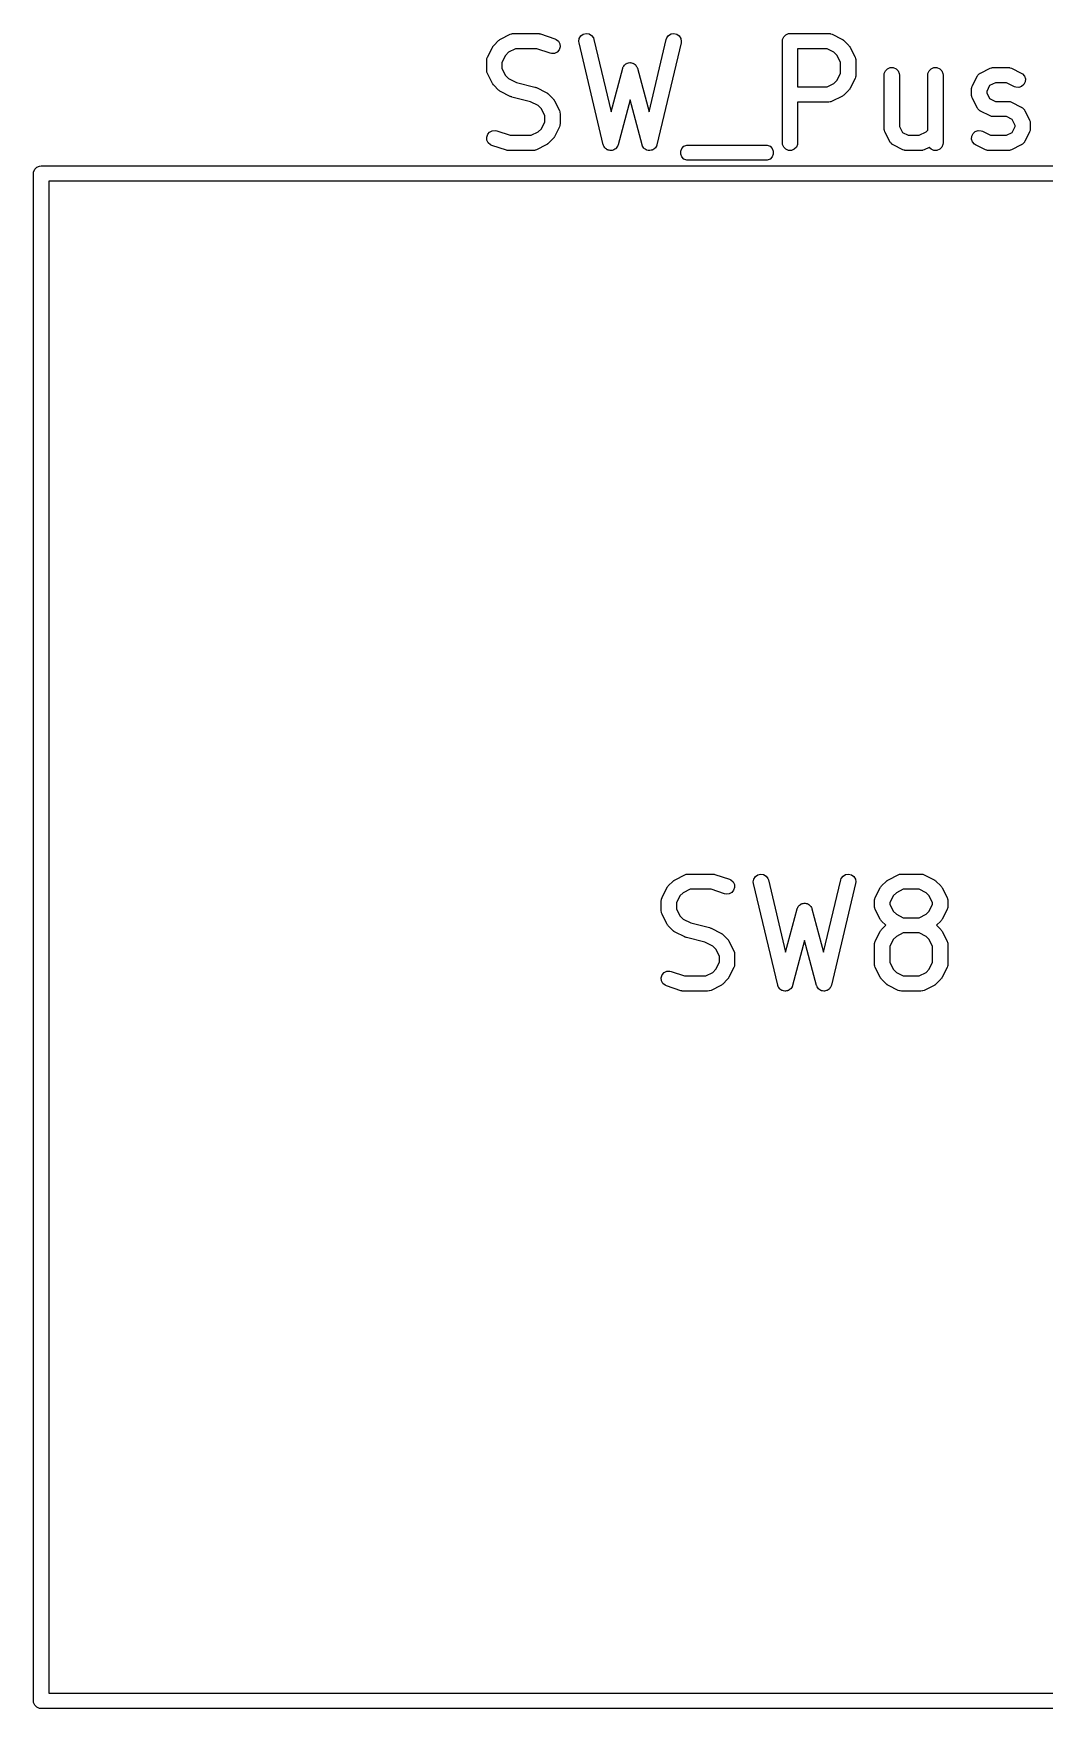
# Model space of a CAD drawing. Header units: millimetres. Extents: x 73 to 176, y -160 to -92.
# Drawn here: x 129.2 to 139.13, y -157.97 to -141.52 of the extents above; entities that cross this region are included whole.
import ezdxf

# ---------------------------------------------------------------- set-up
doc = ezdxf.new("R2010")
doc.units = ezdxf.units.MM
doc.layers.add('F.Fab', color=9, linetype='CONTINUOUS', true_color=0xafafaf)

msp = doc.modelspace()

# ---------------------------------------------------------------- linework, layer by layer
at = {"layer": 'F.Fab', "linetype": 'CONTINUOUS'}
for p, q in [((133.721067, -141.641024), (133.768686, -141.593405)), ((133.768686, -141.593405), (133.774435, -141.588686)), ((133.774435, -141.588686), (133.775735, -141.587188)), ((133.775735, -141.587188), (133.777994, -141.585766)), ((133.777994, -141.585766), (133.780051, -141.584078)), ((133.780051, -141.584078), (133.781878, -141.58332)), ((133.781878, -141.58332), (133.788178, -141.579356)), ((133.788178, -141.579356), (133.883416, -141.531737)), ((133.883416, -141.531737), (133.897147, -141.526482)), ((133.897147, -141.526482), (133.899836, -141.52629)), ((133.899836, -141.52629), (133.902325, -141.52526)), ((133.902325, -141.52526), (133.916957, -141.523819)), ((133.916957, -141.523819), (134.155052, -141.523819)), ((134.155052, -141.523819), (134.162457, -141.524548)), ((134.162457, -141.524548), (134.164432, -141.524408)), ((134.164432, -141.524408), (134.167029, -141.524998)), ((134.167029, -141.524998), (134.169684, -141.52526)), ((134.169684, -141.52526), (134.171515, -141.526018)), ((134.171515, -141.526018), (134.178769, -141.527668)), ((134.178769, -141.527668), (134.321626, -141.575287)), ((134.321626, -141.575287), (134.335051, -141.581281)), ((134.335051, -141.581281), (134.357158, -141.600455)), ((134.357158, -141.600455), (134.370245, -141.626628)), ((134.370245, -141.626628), (134.37232, -141.655818)), ((134.556295, -141.601623), (134.560928, -141.572728)), ((134.558283, -141.616191), (134.556295, -141.601623)), ((134.796378, -142.616191), (134.558283, -141.616191)), ((134.560928, -141.572728), (134.576264, -141.547806)), ((134.576264, -141.547806), (134.599971, -141.530649)), ((134.599971, -141.530649), (134.628439, -141.523871)), ((134.628439, -141.523871), (134.657334, -141.528504)), ((134.657334, -141.528504), (134.682256, -141.54384)), ((134.682256, -141.54384), (134.699413, -141.567547)), ((134.699413, -141.567547), (134.704203, -141.581447)), ((134.704203, -141.581447), (134.873454, -142.292303)), ((135.246173, -142.292303), (135.415426, -141.581448)), ((135.561346, -141.616191), (135.32325, -142.616191)), ((135.415426, -141.581448), (135.420216, -141.567547)), ((135.420216, -141.567547), (135.437373, -141.54384)), ((135.437373, -141.54384), (135.462295, -141.528504)), ((135.462295, -141.528504), (135.49119, -141.523871)), ((135.49119, -141.523871), (135.519658, -141.53065)), ((135.519658, -141.53065), (135.543365, -141.547806)), ((135.543365, -141.547806), (135.558701, -141.572728)), ((135.558701, -141.572728), (135.563334, -141.601623)), ((135.563334, -141.601623), (135.561346, -141.616191)), ((136.556243, -141.598819), (136.557684, -141.584187)), ((136.556243, -142.598819), (136.556243, -141.598819)), ((136.557684, -141.584187), (136.568883, -141.557151)), ((136.568883, -141.557151), (136.589575, -141.536459)), ((136.589575, -141.536459), (136.616611, -141.52526)), ((136.616611, -141.52526), (136.631243, -141.523819)), ((136.631243, -141.523819), (137.012195, -141.523819)), ((137.012195, -141.523819), (137.026827, -141.52526)), ((137.026827, -141.52526), (137.029316, -141.526291)), ((137.029316, -141.526291), (137.032004, -141.526482)), ((137.032004, -141.526482), (137.045736, -141.531737)), ((137.045736, -141.531737), (137.140974, -141.579356)), ((137.140974, -141.579356), (137.147273, -141.58332)), ((137.147273, -141.58332), (137.149101, -141.584078)), ((137.149101, -141.584078), (137.151157, -141.585766)), ((137.151157, -141.585766), (137.153417, -141.587188)), ((137.153417, -141.587188), (137.154716, -141.588686)), ((137.154716, -141.588686), (137.160466, -141.593405)), ((137.160466, -141.593405), (137.208085, -141.641024)), ((133.651481, -141.789295), (133.652922, -141.774663)), ((133.651481, -141.884533), (133.651481, -141.789295)), ((133.652922, -141.774663), (133.653953, -141.772173)), ((133.653953, -141.772173), (133.654144, -141.769486)), ((133.654144, -141.769486), (133.659399, -141.755754)), ((133.659399, -141.755754), (133.707018, -141.660516)), ((133.707018, -141.660516), (133.710982, -141.654216)), ((133.710982, -141.654216), (133.71174, -141.652389)), ((133.71174, -141.652389), (133.713428, -141.650332)), ((133.713428, -141.650332), (133.71485, -141.648073)), ((133.71485, -141.648073), (133.716348, -141.646773)), ((133.716348, -141.646773), (133.721067, -141.641024)), ((133.835739, -141.738484), (133.801481, -141.807)), ((133.866146, -141.708077), (133.835739, -141.738484)), ((133.934662, -141.673819), (133.866146, -141.708077)), ((134.142882, -141.673819), (133.934662, -141.673819)), ((134.274191, -141.717589), (134.142882, -141.673819)), ((134.288528, -141.720849), (134.274191, -141.717589)), ((134.317718, -141.718774), (134.288528, -141.720849)), ((134.343892, -141.705688), (134.317718, -141.718774)), ((134.363066, -141.68358), (134.343892, -141.705688)), ((134.37232, -141.655818), (134.363066, -141.68358)), ((136.99449, -141.673819), (136.706243, -141.673819)), ((136.706243, -141.673819), (136.706243, -142.047628)), ((137.063006, -141.708077), (136.99449, -141.673819)), ((137.093413, -141.738484), (137.063006, -141.708077)), ((137.127671, -141.807), (137.093413, -141.738484)), ((137.208085, -141.641024), (137.212803, -141.646773)), ((137.212803, -141.646773), (137.214302, -141.648073)), ((137.214302, -141.648073), (137.215723, -141.650332)), ((137.215723, -141.650332), (137.217412, -141.652389)), ((137.217412, -141.652389), (137.218169, -141.654216)), ((137.218169, -141.654216), (137.222134, -141.660516)), ((137.222134, -141.660516), (137.269753, -141.755754)), ((137.269753, -141.755754), (137.275008, -141.769485)), ((137.275008, -141.769485), (137.275199, -141.772174)), ((137.275199, -141.772174), (137.27623, -141.774663)), ((137.27623, -141.774663), (137.277671, -141.789295)), ((137.277671, -141.789295), (137.277671, -141.932152)), ((133.652922, -141.899165), (133.651481, -141.884533)), ((133.653953, -141.901654), (133.652922, -141.899165)), ((133.654144, -141.904342), (133.653953, -141.901654)), ((133.659399, -141.918074), (133.654144, -141.904342)), ((133.707018, -142.013312), (133.659399, -141.918074)), ((133.801481, -141.807), (133.801481, -141.866828)), ((133.801481, -141.866828), (133.835739, -141.935344)), ((133.835739, -141.935344), (133.866146, -141.965751)), ((134.873454, -142.292303), (134.987346, -141.865208)), ((134.987346, -141.865208), (134.988631, -141.861779)), ((134.988631, -141.861779), (134.988823, -141.86034)), ((134.988823, -141.86034), (134.989812, -141.85863)), ((134.989812, -141.85863), (134.992509, -141.851441)), ((134.992509, -141.851441), (134.998526, -141.84358)), ((134.998526, -141.84358), (135.003485, -141.835015)), ((135.003485, -141.835015), (135.007342, -141.832062)), ((135.007342, -141.832062), (135.010296, -141.828204)), ((135.010296, -141.828204), (135.018863, -141.823243)), ((135.018863, -141.823243), (135.026723, -141.817228)), ((135.026723, -141.817228), (135.031415, -141.815976)), ((135.031415, -141.815976), (135.035621, -141.813542)), ((135.035621, -141.813542), (135.045438, -141.812237)), ((135.045438, -141.812237), (135.054999, -141.809688)), ((135.054999, -141.809688), (135.059811, -141.810327)), ((135.059811, -141.810327), (135.06463, -141.809687)), ((135.06463, -141.809687), (135.0742, -141.812239)), ((135.0742, -141.812239), (135.084007, -141.813542)), ((135.084007, -141.813542), (135.088208, -141.815974)), ((135.088208, -141.815974), (135.092905, -141.817227)), ((135.092905, -141.817227), (135.100767, -141.823245)), ((135.100767, -141.823245), (135.109332, -141.828204)), ((135.109332, -141.828204), (135.112284, -141.832061)), ((135.112284, -141.832061), (135.116143, -141.835015)), ((135.116143, -141.835015), (135.121104, -141.843583)), ((135.121104, -141.843583), (135.127119, -141.851442)), ((135.127119, -141.851442), (135.129813, -141.858626)), ((135.129813, -141.858626), (135.130805, -141.860339)), ((135.130805, -141.860339), (135.130996, -141.86178)), ((135.130996, -141.86178), (135.132282, -141.865208)), ((135.132282, -141.865208), (135.246173, -142.292303)), ((137.093413, -141.982963), (137.127671, -141.914447)), ((137.127671, -141.914447), (137.127671, -141.807)), ((137.275008, -141.951962), (137.269753, -141.965693)), ((137.275199, -141.949272), (137.275008, -141.951962)), ((137.27623, -141.946784), (137.275199, -141.949272)), ((137.277671, -141.932152), (137.27623, -141.946784)), ((137.556243, -141.932152), (137.557684, -141.91752)), ((137.556243, -142.455961), (137.556243, -141.932152)), ((137.557684, -141.91752), (137.568883, -141.890484)), ((137.568883, -141.890484), (137.589575, -141.869792)), ((137.589575, -141.869792), (137.616611, -141.858593)), ((137.616611, -141.858593), (137.645875, -141.858593)), ((137.645875, -141.858593), (137.672911, -141.869792)), ((137.672911, -141.869792), (137.693603, -141.890484)), ((137.693603, -141.890484), (137.704802, -141.91752)), ((137.704802, -141.91752), (137.706243, -141.932152)), ((137.706243, -141.932152), (137.706243, -142.438256)), ((137.984814, -141.932152), (137.986255, -141.91752)), ((137.984814, -142.472514), (137.984814, -141.932152)), ((137.986255, -141.91752), (137.997454, -141.890484)), ((137.997454, -141.890484), (138.018146, -141.869792)), ((138.018146, -141.869792), (138.045182, -141.858593)), ((138.045182, -141.858593), (138.074446, -141.858593)), ((138.074446, -141.858593), (138.101482, -141.869792)), ((138.101482, -141.869792), (138.122174, -141.890484)), ((138.122174, -141.890484), (138.133373, -141.91752)), ((138.133373, -141.91752), (138.134814, -141.932152)), ((138.134814, -141.932152), (138.134814, -142.598819)), ((138.421304, -142.041468), (138.468923, -141.94623)), ((138.468923, -141.94623), (138.470463, -141.943782)), ((138.470463, -141.943782), (138.470848, -141.942629)), ((138.470848, -141.942629), (138.472093, -141.941192)), ((138.472093, -141.941192), (138.476755, -141.933787)), ((138.476755, -141.933787), (138.483859, -141.927625)), ((138.483859, -141.927625), (138.490021, -141.920521)), ((138.490021, -141.920521), (138.497426, -141.915859)), ((138.497426, -141.915859), (138.498863, -141.914614)), ((138.498863, -141.914614), (138.500016, -141.914229)), ((138.500016, -141.914229), (138.502464, -141.912689)), ((138.502464, -141.912689), (138.597702, -141.86507)), ((138.597702, -141.86507), (138.611433, -141.859815)), ((138.611433, -141.859815), (138.614122, -141.859623)), ((138.614122, -141.859623), (138.616611, -141.858593)), ((138.616611, -141.858593), (138.631243, -141.857152)), ((138.631243, -141.857152), (138.7741, -141.857152)), ((138.7741, -141.857152), (138.788732, -141.858593)), ((138.788732, -141.858593), (138.791221, -141.859624)), ((138.791221, -141.859624), (138.793909, -141.859815)), ((138.793909, -141.859815), (138.807641, -141.86507)), ((138.807641, -141.86507), (138.902879, -141.912689)), ((138.902879, -141.912689), (138.915322, -141.920521)), ((138.915322, -141.920521), (138.934495, -141.942629)), ((138.934495, -141.942629), (138.943749, -141.97039)), ((133.710982, -142.019611), (133.707018, -142.013312)), ((133.71174, -142.021439), (133.710982, -142.019611)), ((133.713428, -142.023495), (133.71174, -142.021439)), ((133.71485, -142.025755), (133.713428, -142.023495)), ((133.716348, -142.027054), (133.71485, -142.025755)), ((133.721067, -142.032804), (133.716348, -142.027054)), ((133.768686, -142.080423), (133.721067, -142.032804)), ((133.774435, -142.085141), (133.768686, -142.080423)), ((133.775735, -142.08664), (133.774435, -142.085141)), ((133.777994, -142.088061), (133.775735, -142.08664)), ((133.780051, -142.08975), (133.777994, -142.088061)), ((133.781878, -142.090507), (133.780051, -142.08975)), ((133.788178, -142.094472), (133.781878, -142.090507)), ((133.883416, -142.142091), (133.788178, -142.094472)), ((133.866146, -141.965751), (133.943133, -142.004244)), ((133.943133, -142.004244), (134.125623, -142.049867)), ((134.125623, -142.049867), (134.126702, -142.050252)), ((134.126702, -142.050252), (134.127242, -142.050291)), ((134.127242, -142.050291), (134.133323, -142.052618)), ((134.133323, -142.052618), (134.139469, -142.054814)), ((134.139469, -142.054814), (134.139904, -142.055136)), ((134.139904, -142.055136), (134.140974, -142.055546)), ((134.140974, -142.055546), (134.236212, -142.103165)), ((134.236212, -142.103165), (134.242511, -142.107129)), ((134.242511, -142.107129), (134.244339, -142.107887)), ((134.244339, -142.107887), (134.246395, -142.109575)), ((134.246395, -142.109575), (134.248655, -142.110997)), ((134.248655, -142.110997), (134.249954, -142.112495)), ((134.249954, -142.112495), (134.255704, -142.117214)), ((134.255704, -142.117214), (134.303323, -142.164833)), ((136.706243, -142.047628), (136.99449, -142.047628)), ((136.99449, -142.047628), (137.063006, -142.01337)), ((137.063006, -142.01337), (137.093413, -141.982963)), ((137.160466, -142.128042), (137.154716, -142.13276)), ((137.208085, -142.080423), (137.160466, -142.128042)), ((137.212803, -142.074673), (137.208085, -142.080423)), ((137.214302, -142.073374), (137.212803, -142.074673)), ((137.215723, -142.071114), (137.214302, -142.073374)), ((137.217412, -142.069058), (137.215723, -142.071114)), ((137.218169, -142.06723), (137.217412, -142.069058)), ((137.222134, -142.060931), (137.218169, -142.06723)), ((137.269753, -141.965693), (137.222134, -142.060931)), ((138.413386, -142.075009), (138.414827, -142.060377)), ((138.413386, -142.122628), (138.413386, -142.075009)), ((138.414827, -142.13726), (138.413386, -142.122628)), ((138.414827, -142.060377), (138.415858, -142.057887)), ((138.415858, -142.057887), (138.416049, -142.0552)), ((138.416049, -142.0552), (138.421304, -142.041468)), ((138.591906, -142.035672), (138.563386, -142.092714)), ((138.563386, -142.092714), (138.563386, -142.104923)), ((138.563386, -142.104923), (138.591906, -142.161964)), ((138.648948, -142.007152), (138.591906, -142.035672)), ((138.756395, -142.007152), (138.648948, -142.007152)), ((138.835797, -142.046853), (138.756395, -142.007152)), ((138.849528, -142.052108), (138.835797, -142.046853)), ((138.878718, -142.054182), (138.849528, -142.052108)), ((138.90648, -142.044928), (138.878718, -142.054182)), ((138.928587, -142.025755), (138.90648, -142.044928)), ((138.941675, -141.99958), (138.928587, -142.025755)), ((138.943749, -141.97039), (138.941675, -141.99958)), ((133.884485, -142.1425), (133.883416, -142.142091)), ((133.884921, -142.142823), (133.884485, -142.1425)), ((133.891057, -142.145015), (133.884921, -142.142823)), ((133.897147, -142.147346), (133.891057, -142.145015)), ((133.897687, -142.147384), (133.897147, -142.147346)), ((133.898767, -142.14777), (133.897687, -142.147384)), ((134.081257, -142.193392), (133.898767, -142.14777)), ((134.158244, -142.231886), (134.081257, -142.193392)), ((134.188651, -142.262293), (134.158244, -142.231886)), ((134.222909, -142.330809), (134.188651, -142.262293)), ((134.303323, -142.164833), (134.308041, -142.170582)), ((134.308041, -142.170582), (134.30954, -142.171882)), ((134.30954, -142.171882), (134.310961, -142.174141)), ((134.310961, -142.174141), (134.31265, -142.176198)), ((134.31265, -142.176198), (134.313407, -142.178025)), ((134.313407, -142.178025), (134.317372, -142.184325)), ((134.317372, -142.184325), (134.364991, -142.279563)), ((134.364991, -142.279563), (134.370246, -142.293294)), ((134.370246, -142.293294), (134.370437, -142.295983)), ((135.059813, -142.175613), (134.941806, -142.618144)), ((135.177822, -142.618144), (135.059813, -142.175613)), ((137.012195, -142.197628), (136.706243, -142.197628)), ((136.706243, -142.197628), (136.706243, -142.598819)), ((137.026827, -142.196187), (137.012195, -142.197628)), ((137.029316, -142.195155), (137.026827, -142.196187)), ((137.032004, -142.194965), (137.029316, -142.195155)), ((137.045736, -142.18971), (137.032004, -142.194965)), ((137.140974, -142.142091), (137.045736, -142.18971)), ((137.147273, -142.138126), (137.140974, -142.142091)), ((137.149101, -142.137369), (137.147273, -142.138126)), ((137.151157, -142.13568), (137.149101, -142.137369)), ((137.153417, -142.134259), (137.151157, -142.13568)), ((137.154716, -142.13276), (137.153417, -142.134259)), ((138.415858, -142.139749), (138.414827, -142.13726)), ((138.416049, -142.142437), (138.415858, -142.139749)), ((138.421304, -142.156169), (138.416049, -142.142437)), ((138.468923, -142.251407), (138.421304, -142.156169)), ((138.470463, -142.253854), (138.468923, -142.251407)), ((138.470848, -142.255008), (138.470463, -142.253854)), ((138.472093, -142.256444), (138.470848, -142.255008)), ((138.476755, -142.26385), (138.472093, -142.256444)), ((138.483859, -142.270011), (138.476755, -142.26385)), ((138.490021, -142.277116), (138.483859, -142.270011)), ((138.497426, -142.281777), (138.490021, -142.277116)), ((138.498863, -142.283023), (138.497426, -142.281777)), ((138.500016, -142.283407), (138.498863, -142.283023)), ((138.502464, -142.284948), (138.500016, -142.283407)), ((138.597702, -142.332567), (138.502464, -142.284948)), ((138.591906, -142.161964), (138.648948, -142.190485)), ((138.648948, -142.190485), (138.7741, -142.190485)), ((138.7741, -142.190485), (138.788732, -142.191926)), ((138.788732, -142.191926), (138.791221, -142.192957)), ((138.791221, -142.192957), (138.793909, -142.193148)), ((138.793909, -142.193148), (138.807641, -142.198403)), ((138.807641, -142.198403), (138.902879, -142.246022)), ((138.902879, -142.246022), (138.905326, -142.247562)), ((138.905326, -142.247562), (138.90648, -142.247947)), ((138.90648, -142.247947), (138.907916, -142.249192)), ((138.907916, -142.249192), (138.915322, -142.253854)), ((138.915322, -142.253854), (138.921483, -142.260958)), ((138.921483, -142.260958), (138.928588, -142.26712)), ((138.928588, -142.26712), (138.933249, -142.274525)), ((138.933249, -142.274525), (138.934495, -142.275962)), ((138.934495, -142.275962), (138.934879, -142.277115)), ((138.934879, -142.277115), (138.93642, -142.279563)), ((138.93642, -142.279563), (138.984039, -142.374801)), ((134.18865, -142.459153), (134.222909, -142.390637)), ((134.222909, -142.390637), (134.222909, -142.330809)), ((134.364991, -142.441883), (134.317372, -142.537121)), ((134.370246, -142.428152), (134.364991, -142.441883)), ((134.370437, -142.425462), (134.370246, -142.428152)), ((134.370437, -142.295983), (134.371468, -142.298472)), ((134.371468, -142.422974), (134.370437, -142.425462)), ((134.371468, -142.298472), (134.372909, -142.313104)), ((134.372909, -142.408342), (134.371468, -142.422974)), ((134.372909, -142.313104), (134.372909, -142.408342)), ((137.557684, -142.470593), (137.556243, -142.455961)), ((137.706243, -142.438256), (137.734763, -142.495298)), ((138.611433, -142.337822), (138.597702, -142.332567)), ((138.614122, -142.338013), (138.611433, -142.337822)), ((138.616611, -142.339044), (138.614122, -142.338013)), ((138.631243, -142.340485), (138.616611, -142.339044)), ((138.756395, -142.340485), (138.631243, -142.340485)), ((138.813436, -142.369005), (138.756395, -142.340485)), ((138.841957, -142.426047), (138.813436, -142.369005)), ((138.813436, -142.495298), (138.841957, -142.438256)), ((138.841957, -142.438256), (138.841957, -142.426047)), ((138.984039, -142.374801), (138.989294, -142.388532)), ((138.989294, -142.388532), (138.989485, -142.391221)), ((138.989485, -142.391221), (138.990516, -142.39371)), ((138.990516, -142.39371), (138.991957, -142.408342)), ((138.991957, -142.455961), (138.990516, -142.470593)), ((138.991957, -142.408342), (138.991957, -142.455961)), ((133.65207, -142.54182), (133.661324, -142.514057)), ((133.654145, -142.57101), (133.65207, -142.54182)), ((133.667231, -142.597183), (133.654145, -142.57101)), ((133.661324, -142.514057), (133.680498, -142.49195)), ((133.689338, -142.616357), (133.667231, -142.597183)), ((133.680498, -142.49195), (133.706671, -142.478864)), ((133.702764, -142.622351), (133.689338, -142.616357)), ((133.84562, -142.66997), (133.702764, -142.622351)), ((133.706671, -142.478864), (133.735861, -142.476789)), ((133.735861, -142.476789), (133.750198, -142.480049)), ((133.750198, -142.480049), (133.881508, -142.523819)), ((133.881508, -142.523819), (134.089728, -142.523819)), ((134.089728, -142.523819), (134.158243, -142.489561)), ((134.236212, -142.618282), (134.140974, -142.665901)), ((134.158243, -142.489561), (134.18865, -142.459153)), ((134.242511, -142.614317), (134.236212, -142.618282)), ((134.244339, -142.61356), (134.242511, -142.614317)), ((134.246395, -142.611872), (134.244339, -142.61356)), ((134.248655, -142.61045), (134.246395, -142.611872)), ((134.249955, -142.60895), (134.248655, -142.61045)), ((134.255705, -142.604232), (134.249955, -142.60895)), ((134.303323, -142.556613), (134.255705, -142.604232)), ((134.308041, -142.550863), (134.303323, -142.556613)), ((134.30954, -142.549564), (134.308041, -142.550863)), ((134.310961, -142.547305), (134.30954, -142.549564)), ((134.312651, -142.545247), (134.310961, -142.547305)), ((134.313408, -142.543417), (134.312651, -142.545247)), ((134.317372, -142.537121), (134.313408, -142.543417)), ((134.798107, -142.62121), (134.796378, -142.616191)), ((134.798347, -142.623012), (134.798107, -142.62121)), ((134.799289, -142.62464), (134.798347, -142.623012)), ((134.941806, -142.618144), (134.93994, -142.623118)), ((135.179687, -142.623119), (135.177822, -142.618144)), ((135.321281, -142.623013), (135.320337, -142.624642)), ((135.32152, -142.621209), (135.321281, -142.623013)), ((135.32325, -142.616191), (135.32152, -142.621209)), ((135.589575, -142.631697), (135.616611, -142.620498)), ((135.616611, -142.620498), (135.631243, -142.619057)), ((135.631243, -142.619057), (136.393147, -142.619057)), ((136.393147, -142.619057), (136.407779, -142.620498)), ((136.407779, -142.620498), (136.434815, -142.631697)), ((136.557684, -142.613451), (136.556243, -142.598819)), ((136.568883, -142.640487), (136.557684, -142.613451)), ((136.704802, -142.613451), (136.693603, -142.640487)), ((136.706243, -142.598819), (136.704802, -142.613451)), ((137.558715, -142.473082), (137.557684, -142.470593)), ((137.558906, -142.47577), (137.558715, -142.473082)), ((137.564161, -142.489502), (137.558906, -142.47577)), ((137.61178, -142.584741), (137.564161, -142.489502)), ((137.61332, -142.587187), (137.61178, -142.584741)), ((137.613705, -142.588342), (137.61332, -142.587187)), ((137.614951, -142.589779), (137.613705, -142.588342)), ((137.619612, -142.597183), (137.614951, -142.589779)), ((137.626714, -142.603342), (137.619612, -142.597183)), ((137.632878, -142.61045), (137.626714, -142.603342)), ((137.640283, -142.615111), (137.632878, -142.61045)), ((137.64172, -142.616357), (137.640283, -142.615111)), ((137.642873, -142.616741), (137.64172, -142.616357)), ((137.645321, -142.618282), (137.642873, -142.616741)), ((137.740559, -142.665901), (137.645321, -142.618282)), ((137.734763, -142.495298), (137.791805, -142.523819)), ((137.791805, -142.523819), (137.899252, -142.523819)), ((137.899252, -142.523819), (137.967767, -142.489561)), ((137.967767, -142.489561), (137.984814, -142.472514)), ((138.133373, -142.613451), (138.122174, -142.640487)), ((138.134814, -142.598819), (138.133373, -142.613451)), ((138.413975, -142.560581), (138.416049, -142.531391)), ((138.423229, -142.588342), (138.413975, -142.560581)), ((138.416049, -142.531391), (138.429136, -142.505216)), ((138.442402, -142.61045), (138.423229, -142.588342)), ((138.429136, -142.505216), (138.451244, -142.486043)), ((138.454845, -142.618282), (138.442402, -142.61045)), ((138.451244, -142.486043), (138.479005, -142.476789)), ((138.550083, -142.665901), (138.454845, -142.618282)), ((138.479005, -142.476789), (138.508195, -142.478863)), ((138.508195, -142.478863), (138.521927, -142.484118)), ((138.521927, -142.484118), (138.601329, -142.523819)), ((138.601329, -142.523819), (138.756395, -142.523819)), ((138.756395, -142.523819), (138.813436, -142.495298)), ((138.902879, -142.618282), (138.807641, -142.665901)), ((138.905326, -142.616741), (138.902879, -142.618282)), ((138.90648, -142.616357), (138.905326, -142.616741)), ((138.907916, -142.615111), (138.90648, -142.616357)), ((138.915322, -142.61045), (138.907916, -142.615111)), ((138.921483, -142.603345), (138.915322, -142.61045)), ((138.928588, -142.597184), (138.921483, -142.603345)), ((138.933249, -142.589778), (138.928588, -142.597184)), ((138.934495, -142.588342), (138.933249, -142.589778)), ((138.934879, -142.587188), (138.934495, -142.588342)), ((138.93642, -142.584741), (138.934879, -142.587188)), ((138.984039, -142.489502), (138.93642, -142.584741)), ((138.989294, -142.47577), (138.984039, -142.489502)), ((138.989484, -142.473082), (138.989294, -142.47577)), ((138.990516, -142.470593), (138.989484, -142.473082)), ((133.852875, -142.671619), (133.84562, -142.66997)), ((133.854706, -142.672378), (133.852875, -142.671619)), ((133.857359, -142.672639), (133.854706, -142.672378)), ((133.859957, -142.67323), (133.857359, -142.672639)), ((133.861931, -142.673089), (133.859957, -142.67323)), ((133.869338, -142.673819), (133.861931, -142.673089)), ((134.107433, -142.673819), (133.869338, -142.673819)), ((134.122065, -142.672378), (134.107433, -142.673819)), ((134.124554, -142.671346), (134.122065, -142.672378)), ((134.127242, -142.671156), (134.124554, -142.671346)), ((134.140974, -142.665901), (134.127242, -142.671156)), ((134.801168, -142.630091), (134.799289, -142.62464)), ((134.807554, -142.638915), (134.801168, -142.630091)), ((134.813009, -142.648337), (134.807554, -142.638915)), ((134.816066, -142.650677), (134.813009, -142.648337)), ((134.818325, -142.653798), (134.816066, -142.650677)), ((134.8276, -142.659505), (134.818325, -142.653798)), ((134.836247, -142.666124), (134.8276, -142.659505)), ((134.839967, -142.667116), (134.836247, -142.666124)), ((134.843247, -142.669134), (134.839967, -142.667116)), ((134.854001, -142.670858), (134.843247, -142.669134)), ((134.864523, -142.673664), (134.854001, -142.670858)), ((134.868338, -142.673157), (134.864523, -142.673664)), ((134.872142, -142.673767), (134.868338, -142.673157)), ((134.88274, -142.671243), (134.872142, -142.673767)), ((134.893531, -142.66981), (134.88274, -142.671243)), ((134.896862, -142.667881), (134.893531, -142.66981)), ((134.90061, -142.666989), (134.896862, -142.667881)), ((134.909434, -142.660602), (134.90061, -142.666989)), ((134.918856, -142.655148), (134.909434, -142.660602)), ((134.921196, -142.65209), (134.918856, -142.655148)), ((134.924317, -142.649832), (134.921196, -142.65209)), ((134.930024, -142.640556), (134.924317, -142.649832)), ((134.936643, -142.63191), (134.930024, -142.640556)), ((134.938668, -142.62651), (134.936643, -142.63191)), ((134.939653, -142.62491), (134.938668, -142.62651)), ((134.93994, -142.623118), (134.939653, -142.62491)), ((135.179975, -142.62491), (135.179687, -142.623119)), ((135.180959, -142.626509), (135.179975, -142.62491)), ((135.182985, -142.631911), (135.180959, -142.626509)), ((135.189605, -142.640559), (135.182985, -142.631911)), ((135.195311, -142.649832), (135.189605, -142.640559)), ((135.198431, -142.65209), (135.195311, -142.649832)), ((135.200772, -142.655148), (135.198431, -142.65209)), ((135.210193, -142.660602), (135.200772, -142.655148)), ((135.219018, -142.666989), (135.210193, -142.660602)), ((135.222765, -142.667881), (135.219018, -142.666989)), ((135.226097, -142.66981), (135.222765, -142.667881)), ((135.23689, -142.671244), (135.226097, -142.66981)), ((135.247486, -142.673767), (135.23689, -142.671244)), ((135.251287, -142.673157), (135.247486, -142.673767)), ((135.255106, -142.673665), (135.251287, -142.673157)), ((135.265637, -142.670856), (135.255106, -142.673665)), ((135.276381, -142.669134), (135.265637, -142.670856)), ((135.279657, -142.667118), (135.276381, -142.669134)), ((135.283381, -142.666125), (135.279657, -142.667118)), ((135.292031, -142.659503), (135.283381, -142.666125)), ((135.301303, -142.653798), (135.292031, -142.659503)), ((135.303561, -142.650677), (135.301303, -142.653798)), ((135.306619, -142.648337), (135.303561, -142.650677)), ((135.312074, -142.638914), (135.306619, -142.648337)), ((135.31846, -142.630091), (135.312074, -142.638914)), ((135.320337, -142.624642), (135.31846, -142.630091)), ((135.557684, -142.679425), (135.568883, -142.652389)), ((135.557684, -142.708689), (135.557684, -142.679425)), ((135.568883, -142.735725), (135.557684, -142.708689)), ((135.568883, -142.652389), (135.589575, -142.631697)), ((135.589575, -142.756417), (135.568883, -142.735725)), ((135.616611, -142.767616), (135.589575, -142.756417)), ((135.631243, -142.769057), (135.616611, -142.767616)), ((136.393147, -142.769057), (135.631243, -142.769057)), ((136.407779, -142.767616), (136.393147, -142.769057)), ((136.434815, -142.756417), (136.407779, -142.767616)), ((136.434815, -142.631697), (136.455507, -142.652389)), ((136.455507, -142.735725), (136.434815, -142.756417)), ((136.455507, -142.652389), (136.466706, -142.679425)), ((136.466706, -142.708689), (136.455507, -142.735725)), ((136.466706, -142.679425), (136.466706, -142.708689)), ((136.589575, -142.661179), (136.568883, -142.640487)), ((136.616611, -142.672378), (136.589575, -142.661179)), ((136.645875, -142.672378), (136.616611, -142.672378)), ((136.672911, -142.661179), (136.645875, -142.672378)), ((136.693603, -142.640487), (136.672911, -142.661179)), ((137.75429, -142.671156), (137.740559, -142.665901)), ((137.756979, -142.671347), (137.75429, -142.671156)), ((137.759468, -142.672378), (137.756979, -142.671347)), ((137.7741, -142.673819), (137.759468, -142.672378)), ((137.916957, -142.673819), (137.7741, -142.673819)), ((137.931589, -142.672378), (137.916957, -142.673819)), ((137.934078, -142.671346), (137.931589, -142.672378)), ((137.936766, -142.671156), (137.934078, -142.671346)), ((137.950498, -142.665901), (137.936766, -142.671156)), ((137.998744, -142.641777), (137.950498, -142.665901)), ((138.018146, -142.661179), (137.998744, -142.641777)), ((138.045182, -142.672378), (138.018146, -142.661179)), ((138.074446, -142.672378), (138.045182, -142.672378)), ((138.101482, -142.661179), (138.074446, -142.672378)), ((138.122174, -142.640487), (138.101482, -142.661179)), ((138.563814, -142.671156), (138.550083, -142.665901)), ((138.566503, -142.671347), (138.563814, -142.671156)), ((138.568992, -142.672378), (138.566503, -142.671347)), ((138.583624, -142.673819), (138.568992, -142.672378)), ((138.7741, -142.673819), (138.583624, -142.673819)), ((138.788732, -142.672378), (138.7741, -142.673819)), ((138.791221, -142.671346), (138.788732, -142.672378)), ((138.793909, -142.671156), (138.791221, -142.671346)), ((138.807641, -142.665901), (138.793909, -142.671156)), ((129.1991, -142.899), (129.200541, -142.884368)), ((129.1991, -157.899), (129.1991, -142.899)), ((129.200541, -142.884368), (129.21174, -142.857332)), ((129.21174, -142.857332), (129.232432, -142.83664)), ((129.232432, -142.83664), (129.259468, -142.825441)), ((129.259468, -142.825441), (129.2741, -142.824)), ((129.2741, -142.824), (144.2741, -142.824)), ((129.3491, -142.974), (129.3491, -157.824)), ((144.1991, -142.974), (129.3491, -142.974)), ((135.435353, -149.896024), (135.482972, -149.848405)), ((135.482972, -149.848405), (135.488721, -149.843686)), ((135.488721, -149.843686), (135.490021, -149.842188)), ((135.490021, -149.842188), (135.49228, -149.840766)), ((135.49228, -149.840766), (135.494337, -149.839078)), ((135.494337, -149.839078), (135.496164, -149.83832)), ((135.496164, -149.83832), (135.502464, -149.834356)), ((135.502464, -149.834356), (135.597702, -149.786737)), ((135.597702, -149.786737), (135.611433, -149.781482)), ((135.611433, -149.781482), (135.614122, -149.78129)), ((135.614122, -149.78129), (135.616611, -149.78026)), ((135.616611, -149.78026), (135.631243, -149.778819)), ((135.631243, -149.778819), (135.869338, -149.778819)), ((135.869338, -149.778819), (135.876743, -149.779548)), ((135.876743, -149.779548), (135.878718, -149.779408)), ((135.878718, -149.779408), (135.881315, -149.779998)), ((135.881315, -149.779998), (135.88397, -149.78026)), ((135.88397, -149.78026), (135.885801, -149.781018)), ((135.885801, -149.781018), (135.893055, -149.782668)), ((135.893055, -149.782668), (136.035912, -149.830287)), ((136.035912, -149.830287), (136.049337, -149.836281)), ((136.049337, -149.836281), (136.071444, -149.855455)), ((136.071444, -149.855455), (136.084531, -149.881628)), ((136.270581, -149.856623), (136.275214, -149.827728)), ((136.272569, -149.871191), (136.270581, -149.856623)), ((136.275214, -149.827728), (136.29055, -149.802806)), ((136.29055, -149.802806), (136.314257, -149.785649)), ((136.314257, -149.785649), (136.342725, -149.778871)), ((136.342725, -149.778871), (136.37162, -149.783504)), ((136.37162, -149.783504), (136.396542, -149.79884)), ((136.396542, -149.79884), (136.413699, -149.822547)), ((136.413699, -149.822547), (136.418489, -149.836447)), ((136.418489, -149.836447), (136.58774, -150.547303)), ((136.960459, -150.547303), (137.129712, -149.836448)), ((137.129712, -149.836448), (137.134502, -149.822547)), ((137.134502, -149.822547), (137.151659, -149.79884)), ((137.151659, -149.79884), (137.176581, -149.783504)), ((137.176581, -149.783504), (137.205476, -149.778871)), ((137.205476, -149.778871), (137.233944, -149.78565)), ((137.233944, -149.78565), (137.257651, -149.802806)), ((137.257651, -149.802806), (137.272987, -149.827728)), ((137.272987, -149.827728), (137.27762, -149.856623)), ((137.27762, -149.856623), (137.275632, -149.871191)), ((137.530591, -149.896024), (137.57821, -149.848405)), ((137.57821, -149.848405), (137.583959, -149.843686)), ((137.583959, -149.843686), (137.585259, -149.842188)), ((137.585259, -149.842188), (137.587518, -149.840766)), ((137.587518, -149.840766), (137.589575, -149.839078)), ((137.589575, -149.839078), (137.591402, -149.83832)), ((137.591402, -149.83832), (137.597702, -149.834356)), ((137.597702, -149.834356), (137.69294, -149.786737)), ((137.69294, -149.786737), (137.706671, -149.781482)), ((137.706671, -149.781482), (137.70936, -149.78129)), ((137.70936, -149.78129), (137.711849, -149.78026)), ((137.711849, -149.78026), (137.726481, -149.778819)), ((137.726481, -149.778819), (137.916957, -149.778819)), ((137.916957, -149.778819), (137.931589, -149.78026)), ((137.931589, -149.78026), (137.934078, -149.781291)), ((137.934078, -149.781291), (137.936766, -149.781482)), ((137.936766, -149.781482), (137.950498, -149.786737)), ((137.950498, -149.786737), (138.045736, -149.834356)), ((138.045736, -149.834356), (138.052035, -149.83832)), ((138.052035, -149.83832), (138.053863, -149.839078)), ((138.053863, -149.839078), (138.055919, -149.840766)), ((138.055919, -149.840766), (138.058179, -149.842188)), ((138.058179, -149.842188), (138.059478, -149.843686)), ((138.059478, -149.843686), (138.065228, -149.848405)), ((138.065228, -149.848405), (138.112847, -149.896024)), ((135.368239, -150.027173), (135.36843, -150.024486)), ((135.36843, -150.024486), (135.373685, -150.010754)), ((135.373685, -150.010754), (135.421304, -149.915516)), ((135.421304, -149.915516), (135.425268, -149.909216)), ((135.425268, -149.909216), (135.426026, -149.907389)), ((135.426026, -149.907389), (135.427714, -149.905332)), ((135.427714, -149.905332), (135.429136, -149.903073)), ((135.429136, -149.903073), (135.430634, -149.901773)), ((135.430634, -149.901773), (135.435353, -149.896024)), ((135.550025, -149.993484), (135.515767, -150.062)), ((135.580432, -149.963077), (135.550025, -149.993484)), ((135.648948, -149.928819), (135.580432, -149.963077)), ((135.857168, -149.928819), (135.648948, -149.928819)), ((135.988477, -149.972589), (135.857168, -149.928819)), ((136.002814, -149.975849), (135.988477, -149.972589)), ((136.032004, -149.973774), (136.002814, -149.975849)), ((136.058178, -149.960688), (136.032004, -149.973774)), ((136.077352, -149.93858), (136.058178, -149.960688)), ((136.086606, -149.910818), (136.077352, -149.93858)), ((136.084531, -149.881628), (136.086606, -149.910818)), ((136.510664, -150.871191), (136.272569, -149.871191)), ((137.275632, -149.871191), (137.037536, -150.871191)), ((137.463477, -150.027173), (137.463668, -150.024486)), ((137.463668, -150.024486), (137.468923, -150.010754)), ((137.468923, -150.010754), (137.516542, -149.915516)), ((137.516542, -149.915516), (137.520506, -149.909216)), ((137.520506, -149.909216), (137.521264, -149.907389)), ((137.521264, -149.907389), (137.522952, -149.905332)), ((137.522952, -149.905332), (137.524374, -149.903073)), ((137.524374, -149.903073), (137.525872, -149.901773)), ((137.525872, -149.901773), (137.530591, -149.896024)), ((137.645263, -149.993484), (137.611005, -150.062)), ((137.67567, -149.963077), (137.645263, -149.993484)), ((137.744186, -149.928819), (137.67567, -149.963077)), ((137.899252, -149.928819), (137.744186, -149.928819)), ((137.967768, -149.963077), (137.899252, -149.928819)), ((137.998175, -149.993484), (137.967768, -149.963077)), ((138.032433, -150.062), (137.998175, -149.993484)), ((138.112847, -149.896024), (138.117565, -149.901773)), ((138.117565, -149.901773), (138.119064, -149.903073)), ((138.119064, -149.903073), (138.120485, -149.905332)), ((138.120485, -149.905332), (138.122174, -149.907389)), ((138.122174, -149.907389), (138.122931, -149.909216)), ((138.122931, -149.909216), (138.126896, -149.915516)), ((138.126896, -149.915516), (138.174515, -150.010754)), ((138.174515, -150.010754), (138.17977, -150.024485)), ((138.17977, -150.024485), (138.179961, -150.027174)), ((135.365767, -150.044295), (135.367208, -150.029663)), ((135.365767, -150.139533), (135.365767, -150.044295)), ((135.367208, -150.154165), (135.365767, -150.139533)), ((135.367208, -150.029663), (135.368239, -150.027173)), ((135.368239, -150.156654), (135.367208, -150.154165)), ((135.36843, -150.159342), (135.368239, -150.156654)), ((135.373685, -150.173074), (135.36843, -150.159342)), ((135.421304, -150.268312), (135.373685, -150.173074)), ((135.515767, -150.062), (135.515767, -150.121828)), ((135.515767, -150.121828), (135.550025, -150.190344)), ((136.58774, -150.547303), (136.701632, -150.120208)), ((136.701632, -150.120208), (136.702917, -150.116779)), ((136.702917, -150.116779), (136.703109, -150.11534)), ((136.703109, -150.11534), (136.704098, -150.11363)), ((136.704098, -150.11363), (136.706795, -150.106441)), ((136.706795, -150.106441), (136.712812, -150.09858)), ((136.712812, -150.09858), (136.717771, -150.090015)), ((136.717771, -150.090015), (136.721628, -150.087062)), ((136.721628, -150.087062), (136.724582, -150.083204)), ((136.724582, -150.083204), (136.733149, -150.078243)), ((136.733149, -150.078243), (136.741009, -150.072228)), ((136.741009, -150.072228), (136.745701, -150.070976)), ((136.745701, -150.070976), (136.749907, -150.068542)), ((136.749907, -150.068542), (136.759724, -150.067237)), ((136.759724, -150.067237), (136.769285, -150.064688)), ((136.769285, -150.064688), (136.774097, -150.065327)), ((136.774097, -150.065327), (136.778916, -150.064687)), ((136.778916, -150.064687), (136.788486, -150.067239)), ((136.788486, -150.067239), (136.798293, -150.068542)), ((136.798293, -150.068542), (136.802494, -150.070974)), ((136.802494, -150.070974), (136.807191, -150.072227)), ((136.807191, -150.072227), (136.815053, -150.078245)), ((136.815053, -150.078245), (136.823618, -150.083204)), ((136.823618, -150.083204), (136.82657, -150.087061)), ((136.82657, -150.087061), (136.830429, -150.090015)), ((136.830429, -150.090015), (136.83539, -150.098583)), ((136.83539, -150.098583), (136.841405, -150.106442)), ((136.841405, -150.106442), (136.844099, -150.113626)), ((136.844099, -150.113626), (136.845091, -150.115339)), ((136.845091, -150.115339), (136.845282, -150.11678)), ((136.845282, -150.11678), (136.846568, -150.120208)), ((136.846568, -150.120208), (136.960459, -150.547303)), ((137.461005, -150.044295), (137.462446, -150.029663)), ((137.461005, -150.091914), (137.461005, -150.044295)), ((137.462446, -150.106546), (137.461005, -150.091914)), ((137.462446, -150.029663), (137.463477, -150.027173)), ((137.463477, -150.109035), (137.462446, -150.106546)), ((137.463668, -150.111723), (137.463477, -150.109035)), ((137.468923, -150.125455), (137.463668, -150.111723)), ((137.516542, -150.220693), (137.468923, -150.125455)), ((137.611005, -150.062), (137.611005, -150.074209)), ((137.611005, -150.074209), (137.645263, -150.142725)), ((137.645263, -150.142725), (137.67567, -150.173132)), ((137.67567, -150.173132), (137.744186, -150.20739)), ((137.899252, -150.20739), (137.967768, -150.173132)), ((137.967768, -150.173132), (137.998175, -150.142725)), ((137.998175, -150.142725), (138.032433, -150.074209)), ((138.032433, -150.074209), (138.032433, -150.062)), ((138.174515, -150.125455), (138.126896, -150.220693)), ((138.17977, -150.111724), (138.174515, -150.125455)), ((138.179961, -150.109034), (138.17977, -150.111724)), ((138.179961, -150.027174), (138.180992, -150.029663)), ((138.180992, -150.106546), (138.179961, -150.109034)), ((138.180992, -150.029663), (138.182433, -150.044295)), ((138.182433, -150.091914), (138.180992, -150.106546)), ((138.182433, -150.044295), (138.182433, -150.091914)), ((135.425268, -150.274611), (135.421304, -150.268312)), ((135.426026, -150.276439), (135.425268, -150.274611)), ((135.427714, -150.278495), (135.426026, -150.276439)), ((135.429136, -150.280755), (135.427714, -150.278495)), ((135.430634, -150.282054), (135.429136, -150.280755)), ((135.435353, -150.287804), (135.430634, -150.282054)), ((135.482972, -150.335423), (135.435353, -150.287804)), ((135.488721, -150.340141), (135.482972, -150.335423)), ((135.490021, -150.34164), (135.488721, -150.340141)), ((135.49228, -150.343061), (135.490021, -150.34164)), ((135.494337, -150.34475), (135.49228, -150.343061)), ((135.496164, -150.345507), (135.494337, -150.34475)), ((135.502464, -150.349472), (135.496164, -150.345507)), ((135.597702, -150.397091), (135.502464, -150.349472)), ((135.550025, -150.190344), (135.580432, -150.220751)), ((135.580432, -150.220751), (135.657419, -150.259244)), ((135.657419, -150.259244), (135.839909, -150.304867)), ((135.839909, -150.304867), (135.840988, -150.305252)), ((135.840988, -150.305252), (135.841528, -150.305291)), ((135.841528, -150.305291), (135.847609, -150.307618)), ((135.847609, -150.307618), (135.853755, -150.309814)), ((135.853755, -150.309814), (135.85419, -150.310136)), ((135.85419, -150.310136), (135.85526, -150.310546)), ((135.85526, -150.310546), (135.950498, -150.358165)), ((137.468923, -150.439325), (137.516542, -150.344087)), ((137.520506, -150.226992), (137.516542, -150.220693)), ((137.516542, -150.344087), (137.520506, -150.337787)), ((137.521264, -150.22882), (137.520506, -150.226992)), ((137.520506, -150.337787), (137.521264, -150.33596)), ((137.522952, -150.230876), (137.521264, -150.22882)), ((137.521264, -150.33596), (137.522952, -150.333903)), ((137.524374, -150.233136), (137.522952, -150.230876)), ((137.522952, -150.333903), (137.524374, -150.331644)), ((137.525872, -150.234435), (137.524374, -150.233136)), ((137.524374, -150.331644), (137.525872, -150.330344)), ((137.530591, -150.240185), (137.525872, -150.234435)), ((137.525872, -150.330344), (137.530591, -150.324595)), ((137.572796, -150.28239), (137.530591, -150.240185)), ((137.530591, -150.324595), (137.572796, -150.28239)), ((137.744186, -150.20739), (137.899252, -150.20739)), ((138.112847, -150.240185), (138.070642, -150.28239)), ((138.070642, -150.28239), (138.112847, -150.324595)), ((138.117565, -150.234435), (138.112847, -150.240185)), ((138.112847, -150.324595), (138.117565, -150.330344)), ((138.119064, -150.233136), (138.117565, -150.234435)), ((138.117565, -150.330344), (138.119064, -150.331644)), ((138.120485, -150.230876), (138.119064, -150.233136)), ((138.119064, -150.331644), (138.120485, -150.333903)), ((138.122174, -150.22882), (138.120485, -150.230876)), ((138.120485, -150.333903), (138.122174, -150.33596)), ((138.122931, -150.226992), (138.122174, -150.22882)), ((138.122174, -150.33596), (138.122931, -150.337787)), ((138.126896, -150.220693), (138.122931, -150.226992)), ((138.122931, -150.337787), (138.126896, -150.344087)), ((138.126896, -150.344087), (138.174515, -150.439325)), ((135.598771, -150.3975), (135.597702, -150.397091)), ((135.599207, -150.397823), (135.598771, -150.3975)), ((135.605343, -150.400015), (135.599207, -150.397823)), ((135.611433, -150.402346), (135.605343, -150.400015)), ((135.611973, -150.402384), (135.611433, -150.402346)), ((135.613053, -150.40277), (135.611973, -150.402384)), ((135.795543, -150.448392), (135.613053, -150.40277)), ((135.87253, -150.486886), (135.795543, -150.448392)), ((135.902937, -150.517293), (135.87253, -150.486886)), ((135.937195, -150.585809), (135.902937, -150.517293)), ((135.950498, -150.358165), (135.956797, -150.362129)), ((135.956797, -150.362129), (135.958625, -150.362887)), ((135.958625, -150.362887), (135.960681, -150.364575)), ((135.960681, -150.364575), (135.962941, -150.365997)), ((135.962941, -150.365997), (135.96424, -150.367495)), ((135.96424, -150.367495), (135.96999, -150.372214)), ((135.96999, -150.372214), (136.017609, -150.419833)), ((136.017609, -150.419833), (136.022327, -150.425582)), ((136.022327, -150.425582), (136.023826, -150.426882)), ((136.023826, -150.426882), (136.025247, -150.429141)), ((136.025247, -150.429141), (136.026936, -150.431198)), ((136.026936, -150.431198), (136.027693, -150.433025)), ((136.027693, -150.433025), (136.031658, -150.439325)), ((136.031658, -150.439325), (136.079277, -150.534563)), ((136.774099, -150.430613), (136.656092, -150.873144)), ((136.892108, -150.873144), (136.774099, -150.430613)), ((137.461005, -150.472866), (137.462446, -150.458234)), ((137.461005, -150.663342), (137.461005, -150.472866)), ((137.462446, -150.458234), (137.463477, -150.455744)), ((137.463477, -150.455744), (137.463668, -150.453057)), ((137.463668, -150.453057), (137.468923, -150.439325)), ((137.645263, -150.422055), (137.611005, -150.490571)), ((137.611005, -150.490571), (137.611005, -150.645637)), ((137.67567, -150.391648), (137.645263, -150.422055)), ((137.744186, -150.35739), (137.67567, -150.391648)), ((137.899252, -150.35739), (137.744186, -150.35739)), ((137.967768, -150.391648), (137.899252, -150.35739)), ((137.998175, -150.422055), (137.967768, -150.391648)), ((138.032433, -150.490571), (137.998175, -150.422055)), ((138.032433, -150.645637), (138.032433, -150.490571)), ((138.174515, -150.439325), (138.17977, -150.453056)), ((138.17977, -150.453056), (138.179961, -150.455745)), ((138.179961, -150.455745), (138.180992, -150.458234)), ((138.180992, -150.458234), (138.182433, -150.472866)), ((138.182433, -150.472866), (138.182433, -150.663342)), ((135.902936, -150.714153), (135.937195, -150.645637)), ((135.937195, -150.645637), (135.937195, -150.585809)), ((136.079277, -150.534563), (136.084532, -150.548294)), ((136.084532, -150.683152), (136.079277, -150.696883)), ((136.084532, -150.548294), (136.084723, -150.550983)), ((136.084723, -150.680462), (136.084532, -150.683152)), ((136.084723, -150.550983), (136.085754, -150.553472)), ((136.085754, -150.677974), (136.084723, -150.680462)), ((136.085754, -150.553472), (136.087195, -150.568104)), ((136.087195, -150.663342), (136.085754, -150.677974)), ((136.087195, -150.568104), (136.087195, -150.663342)), ((137.462446, -150.677974), (137.461005, -150.663342)), ((137.463477, -150.680463), (137.462446, -150.677974)), ((137.463668, -150.683151), (137.463477, -150.680463)), ((137.468923, -150.696883), (137.463668, -150.683151)), ((137.611005, -150.645637), (137.645263, -150.714153)), ((137.998174, -150.714153), (138.032433, -150.645637)), ((138.17977, -150.683152), (138.174515, -150.696883)), ((138.179961, -150.680462), (138.17977, -150.683152)), ((138.180992, -150.677974), (138.179961, -150.680462)), ((138.182433, -150.663342), (138.180992, -150.677974)), ((135.366356, -150.79682), (135.37561, -150.769057)), ((135.368431, -150.82601), (135.366356, -150.79682)), ((135.381517, -150.852183), (135.368431, -150.82601)), ((135.37561, -150.769057), (135.394784, -150.74695)), ((135.394784, -150.74695), (135.420957, -150.733864)), ((135.420957, -150.733864), (135.450147, -150.731789)), ((135.450147, -150.731789), (135.464484, -150.735049)), ((135.464484, -150.735049), (135.595794, -150.778819)), ((135.595794, -150.778819), (135.804014, -150.778819)), ((135.804014, -150.778819), (135.872529, -150.744561)), ((135.872529, -150.744561), (135.902936, -150.714153)), ((136.017609, -150.811613), (135.969991, -150.859232)), ((136.022327, -150.805863), (136.017609, -150.811613)), ((136.023826, -150.804564), (136.022327, -150.805863)), ((136.025247, -150.802305), (136.023826, -150.804564)), ((136.026937, -150.800247), (136.025247, -150.802305)), ((136.027694, -150.798417), (136.026937, -150.800247)), ((136.031658, -150.792121), (136.027694, -150.798417)), ((136.079277, -150.696883), (136.031658, -150.792121)), ((137.516542, -150.792121), (137.468923, -150.696883)), ((137.520505, -150.798417), (137.516542, -150.792121)), ((137.521263, -150.800247), (137.520505, -150.798417)), ((137.522952, -150.802305), (137.521263, -150.800247)), ((137.524374, -150.804564), (137.522952, -150.802305)), ((137.525872, -150.805863), (137.524374, -150.804564)), ((137.53059, -150.811612), (137.525872, -150.805863)), ((137.578209, -150.859232), (137.53059, -150.811612)), ((137.645263, -150.714153), (137.67567, -150.744561)), ((137.67567, -150.744561), (137.744186, -150.778819)), ((137.744186, -150.778819), (137.899252, -150.778819)), ((137.899252, -150.778819), (137.967767, -150.744561)), ((137.967767, -150.744561), (137.998174, -150.714153)), ((138.112847, -150.811613), (138.065229, -150.859232)), ((138.117565, -150.805863), (138.112847, -150.811613)), ((138.119064, -150.804564), (138.117565, -150.805863)), ((138.120485, -150.802305), (138.119064, -150.804564)), ((138.122175, -150.800247), (138.120485, -150.802305)), ((138.122932, -150.798417), (138.122175, -150.800247)), ((138.126896, -150.792121), (138.122932, -150.798417)), ((138.174515, -150.696883), (138.126896, -150.792121)), ((135.403624, -150.871357), (135.381517, -150.852183)), ((135.41705, -150.877351), (135.403624, -150.871357)), ((135.559906, -150.92497), (135.41705, -150.877351)), ((135.567161, -150.926619), (135.559906, -150.92497)), ((135.568992, -150.927378), (135.567161, -150.926619)), ((135.571645, -150.927639), (135.568992, -150.927378)), ((135.574243, -150.92823), (135.571645, -150.927639)), ((135.576217, -150.928089), (135.574243, -150.92823)), ((135.583624, -150.928819), (135.576217, -150.928089)), ((135.821719, -150.928819), (135.583624, -150.928819)), ((135.836351, -150.927378), (135.821719, -150.928819)), ((135.83884, -150.926346), (135.836351, -150.927378)), ((135.841528, -150.926156), (135.83884, -150.926346)), ((135.85526, -150.920901), (135.841528, -150.926156)), ((135.950498, -150.873282), (135.85526, -150.920901)), ((135.956797, -150.869317), (135.950498, -150.873282)), ((135.958625, -150.86856), (135.956797, -150.869317)), ((135.960681, -150.866872), (135.958625, -150.86856)), ((135.962941, -150.86545), (135.960681, -150.866872)), ((135.964241, -150.86395), (135.962941, -150.86545)), ((135.969991, -150.859232), (135.964241, -150.86395)), ((136.512393, -150.87621), (136.510664, -150.871191)), ((136.512633, -150.878012), (136.512393, -150.87621)), ((136.513575, -150.87964), (136.512633, -150.878012)), ((136.515454, -150.885091), (136.513575, -150.87964)), ((136.52184, -150.893915), (136.515454, -150.885091)), ((136.527295, -150.903337), (136.52184, -150.893915)), ((136.530352, -150.905677), (136.527295, -150.903337)), ((136.532611, -150.908798), (136.530352, -150.905677)), ((136.541886, -150.914505), (136.532611, -150.908798)), ((136.550533, -150.921124), (136.541886, -150.914505)), ((136.554253, -150.922116), (136.550533, -150.921124)), ((136.557533, -150.924134), (136.554253, -150.922116)), ((136.568287, -150.925858), (136.557533, -150.924134)), ((136.578809, -150.928664), (136.568287, -150.925858)), ((136.582624, -150.928157), (136.578809, -150.928664)), ((136.586428, -150.928767), (136.582624, -150.928157)), ((136.597026, -150.926243), (136.586428, -150.928767)), ((136.607817, -150.92481), (136.597026, -150.926243)), ((136.611148, -150.922881), (136.607817, -150.92481)), ((136.614896, -150.921989), (136.611148, -150.922881)), ((136.62372, -150.915602), (136.614896, -150.921989)), ((136.633142, -150.910148), (136.62372, -150.915602)), ((136.635482, -150.90709), (136.633142, -150.910148)), ((136.638603, -150.904832), (136.635482, -150.90709)), ((136.64431, -150.895556), (136.638603, -150.904832)), ((136.650929, -150.88691), (136.64431, -150.895556)), ((136.652954, -150.88151), (136.650929, -150.88691)), ((136.653939, -150.87991), (136.652954, -150.88151)), ((136.654226, -150.878118), (136.653939, -150.87991)), ((136.656092, -150.873144), (136.654226, -150.878118)), ((136.893973, -150.878119), (136.892108, -150.873144)), ((136.894261, -150.87991), (136.893973, -150.878119)), ((136.895245, -150.881509), (136.894261, -150.87991)), ((136.897271, -150.886911), (136.895245, -150.881509)), ((136.903891, -150.895559), (136.897271, -150.886911)), ((136.909597, -150.904832), (136.903891, -150.895559)), ((136.912717, -150.90709), (136.909597, -150.904832)), ((136.915058, -150.910148), (136.912717, -150.90709)), ((136.924479, -150.915602), (136.915058, -150.910148)), ((136.933304, -150.921989), (136.924479, -150.915602)), ((136.937051, -150.922881), (136.933304, -150.921989)), ((136.940383, -150.92481), (136.937051, -150.922881)), ((136.951176, -150.926244), (136.940383, -150.92481)), ((136.961772, -150.928767), (136.951176, -150.926244)), ((136.965573, -150.928157), (136.961772, -150.928767)), ((136.969392, -150.928665), (136.965573, -150.928157)), ((136.979923, -150.925856), (136.969392, -150.928665)), ((136.990667, -150.924134), (136.979923, -150.925856)), ((136.993943, -150.922118), (136.990667, -150.924134)), ((136.997667, -150.921125), (136.993943, -150.922118)), ((137.006317, -150.914503), (136.997667, -150.921125)), ((137.015589, -150.908798), (137.006317, -150.914503)), ((137.017847, -150.905677), (137.015589, -150.908798)), ((137.020905, -150.903337), (137.017847, -150.905677)), ((137.02636, -150.893914), (137.020905, -150.903337)), ((137.032746, -150.885091), (137.02636, -150.893914)), ((137.034623, -150.879642), (137.032746, -150.885091)), ((137.035567, -150.878013), (137.034623, -150.879642)), ((137.035806, -150.876209), (137.035567, -150.878013)), ((137.037536, -150.871191), (137.035806, -150.876209)), ((137.583958, -150.86395), (137.578209, -150.859232)), ((137.585259, -150.86545), (137.583958, -150.86395)), ((137.587518, -150.866872), (137.585259, -150.86545)), ((137.589575, -150.86856), (137.587518, -150.866872)), ((137.591402, -150.869317), (137.589575, -150.86856)), ((137.597702, -150.873282), (137.591402, -150.869317)), ((137.69294, -150.920901), (137.597702, -150.873282)), ((137.706671, -150.926156), (137.69294, -150.920901)), ((137.70936, -150.926347), (137.706671, -150.926156)), ((137.711849, -150.927378), (137.70936, -150.926347)), ((137.726481, -150.928819), (137.711849, -150.927378)), ((137.916957, -150.928819), (137.726481, -150.928819)), ((137.931589, -150.927378), (137.916957, -150.928819)), ((137.934078, -150.926346), (137.931589, -150.927378)), ((137.936766, -150.926156), (137.934078, -150.926346)), ((137.950498, -150.920901), (137.936766, -150.926156)), ((138.045736, -150.873282), (137.950498, -150.920901)), ((138.052035, -150.869317), (138.045736, -150.873282)), ((138.053863, -150.86856), (138.052035, -150.869317)), ((138.055919, -150.866872), (138.053863, -150.86856)), ((138.058179, -150.86545), (138.055919, -150.866872)), ((138.059479, -150.86395), (138.058179, -150.86545)), ((138.065229, -150.859232), (138.059479, -150.86395)), ((129.200541, -157.913632), (129.1991, -157.899)), ((129.21174, -157.940668), (129.200541, -157.913632)), ((129.3491, -157.824), (144.1991, -157.824)), ((129.232432, -157.96136), (129.21174, -157.940668)), ((129.259468, -157.972559), (129.232432, -157.96136)), ((129.2741, -157.974), (129.259468, -157.972559)), ((144.2741, -157.974), (129.2741, -157.974))]:
    msp.add_line(p, q, dxfattribs=at)

doc.saveas('drawing.dxf')
